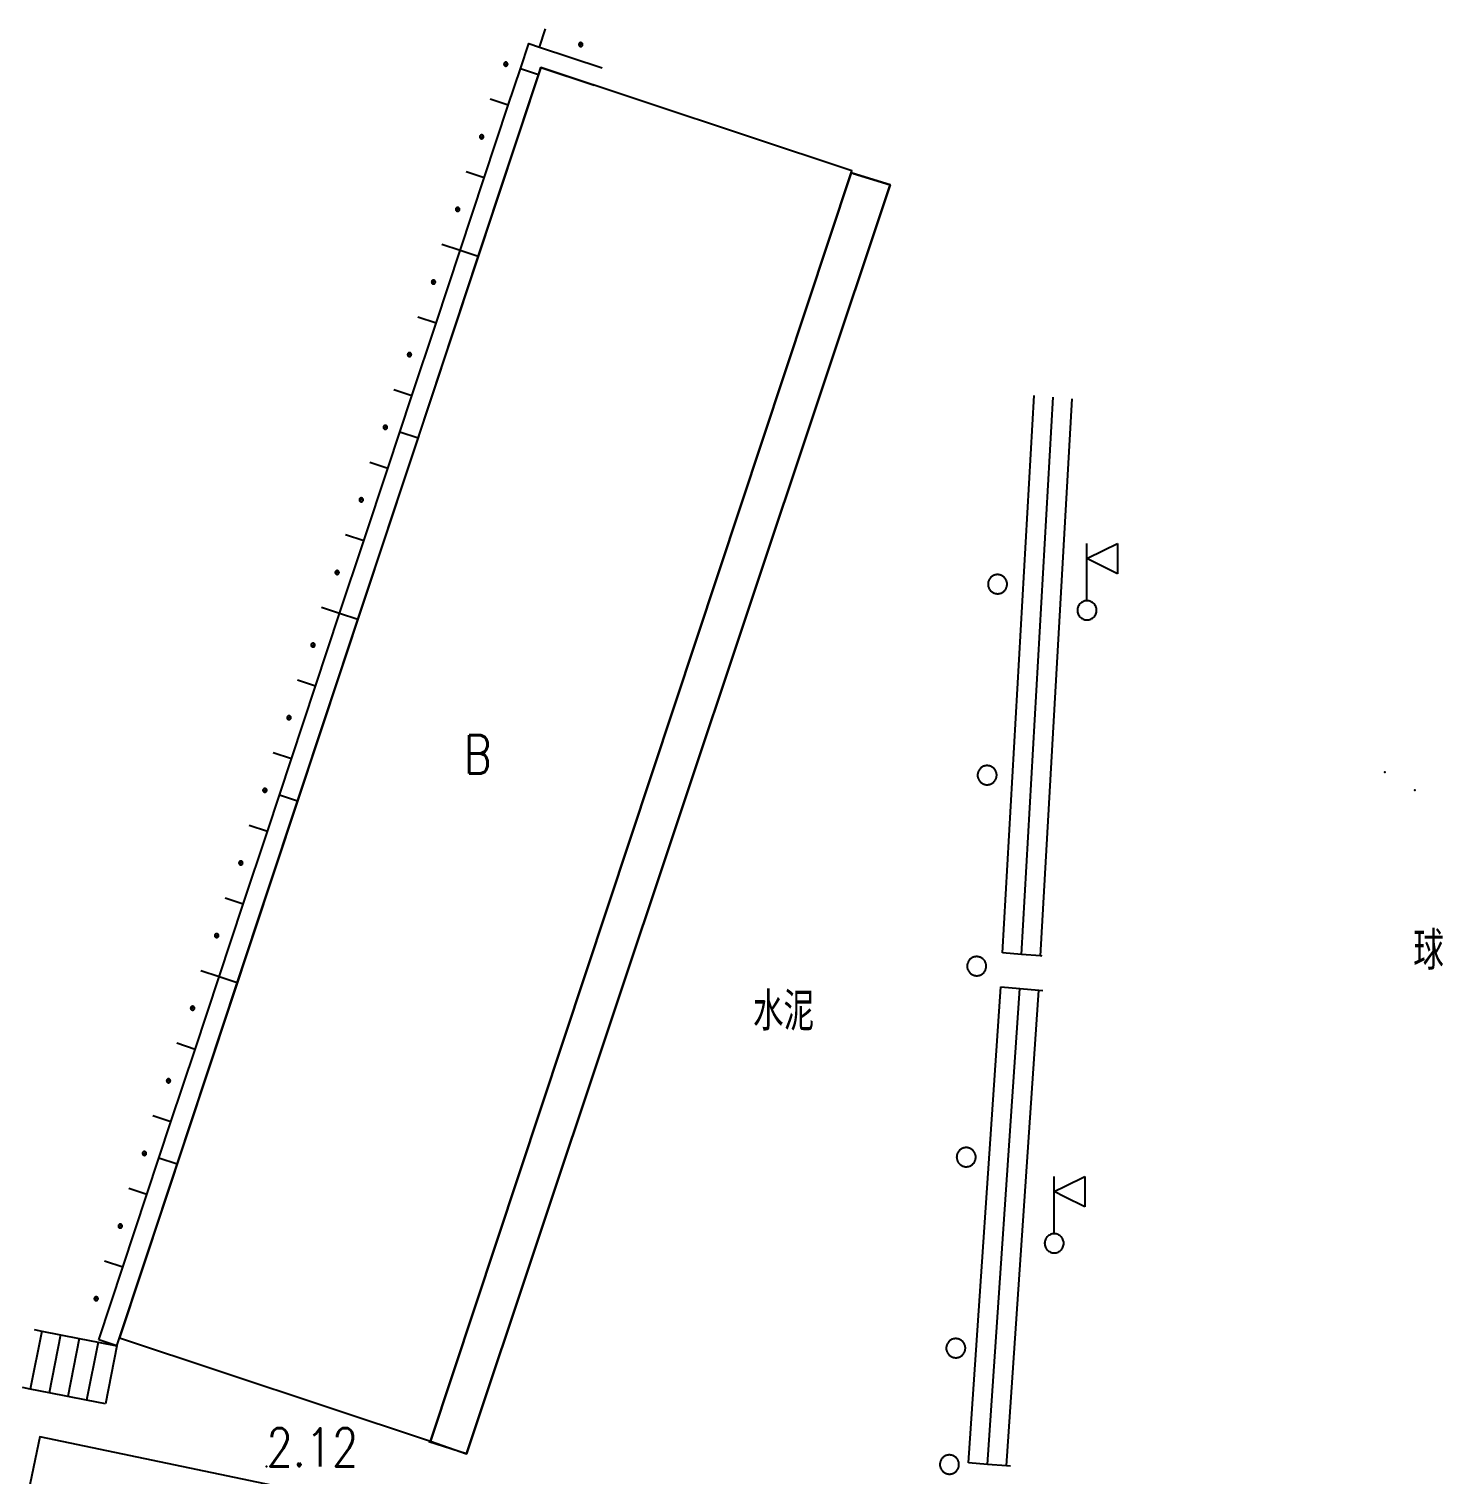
# Model space of a CAD drawing. Extents: x 500064 to 501389, y 2542464 to 2545400.
# Drawn here: x 500840.08 to 500877.05, y 2543742.94 to 2543780.71 of the extents above; entities that cross this region are included whole.
import ezdxf

# ---------------------------------------------------------------- set-up
doc = ezdxf.new("R2010")
doc.units = 0
doc.header["$LTSCALE"] = 0.5
doc.linetypes.add('CENTER', pattern=[50.8, 31.75, -6.35, 6.35, -6.35])
doc.layers.add('地形图', color=8, linetype='CONTINUOUS')
doc.styles.add('HZ', font='romans.shx', dxfattribs={"width": 0.8, "bigfont": 'hztxt.shx'})

msp = doc.modelspace()

# ---------------------------------------------------------------- linework, layer by layer
at = {"layer": '地形图'}
for points in [[(500853.429, 2543780.239), (500853.587, 2543780.713)], [(500841.901, 2543746.448), (500842.531, 2543748.346), (500843.161, 2543750.244), (500843.476, 2543751.193), (500843.791, 2543752.142), (500844.421, 2543754.04), (500845.051, 2543755.939), (500845.681, 2543757.837), (500846.311, 2543759.735), (500846.626, 2543760.684), (500846.941, 2543761.633), (500847.571, 2543763.531), (500848.201, 2543765.43), (500848.831, 2543767.328), (500849.461, 2543769.226), (500849.776, 2543770.175), (500850.091, 2543771.124), (500850.721, 2543773.022), (500851.351, 2543774.921), (500851.98, 2543776.819), (500852.61, 2543778.717), (500852.926, 2543779.666), (500853.147, 2543780.332), (500853.429, 2543780.239), (500855.068, 2543779.696)], [(500854.504, 2543780.254), (500854.51, 2543780.254), (500854.515, 2543780.255), (500854.52, 2543780.257), (500854.525, 2543780.259), (500854.529, 2543780.261), (500854.534, 2543780.264), (500854.538, 2543780.267), (500854.542, 2543780.271), (500854.545, 2543780.275), (500854.548, 2543780.279), (500854.55, 2543780.284), (500854.552, 2543780.289), (500854.553, 2543780.294), (500854.554, 2543780.299), (500854.554, 2543780.304), (500854.554, 2543780.309), (500854.553, 2543780.315), (500854.552, 2543780.32), (500854.55, 2543780.325), (500854.548, 2543780.329), (500854.545, 2543780.334), (500854.542, 2543780.338), (500854.54, 2543780.34), (500854.538, 2543780.341), (500854.534, 2543780.345), (500854.529, 2543780.348), (500854.525, 2543780.35), (500854.52, 2543780.352), (500854.515, 2543780.353), (500854.51, 2543780.354), (500854.504, 2543780.354), (500854.499, 2543780.354), (500854.494, 2543780.353), (500854.489, 2543780.352), (500854.484, 2543780.35), (500854.479, 2543780.348), (500854.475, 2543780.345), (500854.471, 2543780.341), (500854.467, 2543780.338), (500854.464, 2543780.334), (500854.461, 2543780.329), (500854.459, 2543780.325), (500854.457, 2543780.32), (500854.456, 2543780.315), (500854.455, 2543780.309), (500854.454, 2543780.304), (500854.455, 2543780.299), (500854.456, 2543780.294), (500854.457, 2543780.289), (500854.459, 2543780.284), (500854.461, 2543780.279), (500854.464, 2543780.275), (500854.467, 2543780.271), (500854.469, 2543780.269), (500854.471, 2543780.267), (500854.475, 2543780.264), (500854.479, 2543780.261), (500854.484, 2543780.259), (500854.489, 2543780.257), (500854.494, 2543780.255), (500854.499, 2543780.254), (500854.504, 2543780.254)], [(500854.469, 2543780.269), (500854.54, 2543780.34)], [(500842.375, 2543746.29), (500843.95, 2543751.036), (500845.525, 2543755.781), (500847.1, 2543760.527), (500848.675, 2543765.272), (500850.25, 2543770.018), (500851.825, 2543774.763), (500853.4, 2543779.509), (500853.464, 2543779.701), (500854.857, 2543779.24)], [(500852.546, 2543779.742), (500852.551, 2543779.742), (500852.556, 2543779.743), (500852.561, 2543779.745), (500852.566, 2543779.746), (500852.571, 2543779.749), (500852.575, 2543779.752), (500852.579, 2543779.755), (500852.583, 2543779.759), (500852.586, 2543779.763), (500852.589, 2543779.767), (500852.592, 2543779.772), (500852.593, 2543779.777), (500852.595, 2543779.782), (500852.596, 2543779.787), (500852.596, 2543779.792), (500852.596, 2543779.797), (500852.595, 2543779.802), (500852.593, 2543779.808), (500852.592, 2543779.812), (500852.589, 2543779.817), (500852.586, 2543779.821), (500852.583, 2543779.825), (500852.581, 2543779.827), (500852.579, 2543779.829), (500852.575, 2543779.833), (500852.571, 2543779.835), (500852.566, 2543779.838), (500852.561, 2543779.84), (500852.556, 2543779.841), (500852.551, 2543779.842), (500852.546, 2543779.842), (500852.541, 2543779.842), (500852.535, 2543779.841), (500852.53, 2543779.84), (500852.525, 2543779.838), (500852.521, 2543779.835), (500852.516, 2543779.833), (500852.512, 2543779.829), (500852.509, 2543779.825), (500852.505, 2543779.821), (500852.503, 2543779.817), (500852.5, 2543779.812), (500852.498, 2543779.808), (500852.497, 2543779.802), (500852.496, 2543779.797), (500852.496, 2543779.792), (500852.496, 2543779.787), (500852.497, 2543779.782), (500852.498, 2543779.777), (500852.5, 2543779.772), (500852.503, 2543779.767), (500852.505, 2543779.763), (500852.509, 2543779.759), (500852.511, 2543779.757), (500852.512, 2543779.755), (500852.516, 2543779.752), (500852.521, 2543779.749), (500852.525, 2543779.746), (500852.53, 2543779.745), (500852.535, 2543779.743), (500852.541, 2543779.742), (500852.546, 2543779.742)], [(500852.511, 2543779.757), (500852.581, 2543779.827)], [(500853.4, 2543779.509), (500852.926, 2543779.666)], [(500852.61, 2543778.717), (500852.136, 2543778.874)], [(500851.916, 2543777.844), (500851.921, 2543777.844), (500851.926, 2543777.845), (500851.931, 2543777.846), (500851.936, 2543777.848), (500851.941, 2543777.851), (500851.945, 2543777.853), (500851.949, 2543777.857), (500851.953, 2543777.86), (500851.956, 2543777.864), (500851.959, 2543777.869), (500851.962, 2543777.873), (500851.963, 2543777.878), (500851.965, 2543777.883), (500851.966, 2543777.889), (500851.966, 2543777.894), (500851.966, 2543777.899), (500851.965, 2543777.904), (500851.963, 2543777.909), (500851.962, 2543777.914), (500851.959, 2543777.919), (500851.956, 2543777.923), (500851.953, 2543777.927), (500851.951, 2543777.929), (500851.949, 2543777.931), (500851.945, 2543777.934), (500851.941, 2543777.937), (500851.936, 2543777.94), (500851.931, 2543777.941), (500851.926, 2543777.943), (500851.921, 2543777.944), (500851.916, 2543777.944), (500851.911, 2543777.944), (500851.905, 2543777.943), (500851.9, 2543777.941), (500851.896, 2543777.94), (500851.891, 2543777.937), (500851.886, 2543777.934), (500851.882, 2543777.931), (500851.879, 2543777.927), (500851.875, 2543777.923), (500851.873, 2543777.919), (500851.87, 2543777.914), (500851.868, 2543777.909), (500851.867, 2543777.904), (500851.866, 2543777.899), (500851.866, 2543777.894), (500851.866, 2543777.889), (500851.867, 2543777.883), (500851.868, 2543777.878), (500851.87, 2543777.873), (500851.873, 2543777.869), (500851.875, 2543777.864), (500851.879, 2543777.86), (500851.881, 2543777.859), (500851.882, 2543777.857), (500851.886, 2543777.853), (500851.891, 2543777.851), (500851.896, 2543777.848), (500851.9, 2543777.846), (500851.905, 2543777.845), (500851.911, 2543777.844), (500851.916, 2543777.844)], [(500851.881, 2543777.859), (500851.951, 2543777.929)], [(500861.627, 2543776.934), (500862.596, 2543776.641), (500851.518, 2543743.466), (500850.534, 2543743.777)], [(500851.98, 2543776.819), (500851.506, 2543776.976)], [(500851.286, 2543775.946), (500851.291, 2543775.946), (500851.296, 2543775.947), (500851.301, 2543775.948), (500851.306, 2543775.95), (500851.311, 2543775.952), (500851.315, 2543775.955), (500851.319, 2543775.958), (500851.323, 2543775.962), (500851.326, 2543775.966), (500851.329, 2543775.971), (500851.332, 2543775.975), (500851.333, 2543775.98), (500851.335, 2543775.985), (500851.336, 2543775.99), (500851.336, 2543775.996), (500851.336, 2543776.001), (500851.335, 2543776.006), (500851.333, 2543776.011), (500851.332, 2543776.016), (500851.329, 2543776.021), (500851.326, 2543776.025), (500851.323, 2543776.029), (500851.321, 2543776.031), (500851.319, 2543776.033), (500851.315, 2543776.036), (500851.311, 2543776.039), (500851.306, 2543776.041), (500851.301, 2543776.043), (500851.296, 2543776.045), (500851.291, 2543776.045), (500851.286, 2543776.046), (500851.281, 2543776.045), (500851.275, 2543776.045), (500851.27, 2543776.043), (500851.266, 2543776.041), (500851.261, 2543776.039), (500851.257, 2543776.036), (500851.252, 2543776.033), (500851.249, 2543776.029), (500851.245, 2543776.025), (500851.243, 2543776.021), (500851.24, 2543776.016), (500851.238, 2543776.011), (500851.237, 2543776.006), (500851.236, 2543776.001), (500851.236, 2543775.996), (500851.236, 2543775.99), (500851.237, 2543775.985), (500851.238, 2543775.98), (500851.24, 2543775.975), (500851.243, 2543775.971), (500851.245, 2543775.966), (500851.249, 2543775.962), (500851.251, 2543775.96), (500851.252, 2543775.958), (500851.257, 2543775.955), (500851.261, 2543775.952), (500851.266, 2543775.95), (500851.27, 2543775.948), (500851.275, 2543775.947), (500851.281, 2543775.946), (500851.286, 2543775.946)], [(500851.251, 2543775.96), (500851.321, 2543776.031)], [(500851.351, 2543774.921), (500850.876, 2543775.078)], [(500851.825, 2543774.763), (500851.351, 2543774.921)], [(500850.656, 2543774.047), (500850.661, 2543774.048), (500850.666, 2543774.049), (500850.671, 2543774.05), (500850.676, 2543774.052), (500850.681, 2543774.054), (500850.685, 2543774.057), (500850.689, 2543774.06), (500850.693, 2543774.064), (500850.696, 2543774.068), (500850.699, 2543774.072), (500850.702, 2543774.077), (500850.703, 2543774.082), (500850.705, 2543774.087), (500850.706, 2543774.092), (500850.706, 2543774.097), (500850.706, 2543774.103), (500850.705, 2543774.108), (500850.703, 2543774.113), (500850.702, 2543774.118), (500850.699, 2543774.122), (500850.696, 2543774.127), (500850.693, 2543774.131), (500850.691, 2543774.133), (500850.689, 2543774.135), (500850.685, 2543774.138), (500850.681, 2543774.141), (500850.676, 2543774.143), (500850.671, 2543774.145), (500850.666, 2543774.146), (500850.661, 2543774.147), (500850.656, 2543774.147), (500850.651, 2543774.147), (500850.646, 2543774.146), (500850.64, 2543774.145), (500850.636, 2543774.143), (500850.631, 2543774.141), (500850.627, 2543774.138), (500850.622, 2543774.135), (500850.619, 2543774.131), (500850.615, 2543774.127), (500850.613, 2543774.122), (500850.61, 2543774.118), (500850.608, 2543774.113), (500850.607, 2543774.108), (500850.606, 2543774.103), (500850.606, 2543774.097), (500850.606, 2543774.092), (500850.607, 2543774.087), (500850.608, 2543774.082), (500850.61, 2543774.077), (500850.613, 2543774.072), (500850.615, 2543774.068), (500850.619, 2543774.064), (500850.621, 2543774.062), (500850.622, 2543774.06), (500850.627, 2543774.057), (500850.631, 2543774.054), (500850.636, 2543774.052), (500850.64, 2543774.05), (500850.646, 2543774.049), (500850.651, 2543774.048), (500850.656, 2543774.047)], [(500850.621, 2543774.062), (500850.691, 2543774.133)], [(500850.721, 2543773.022), (500850.246, 2543773.18)], [(500850.026, 2543772.149), (500850.031, 2543772.15), (500850.036, 2543772.15), (500850.041, 2543772.152), (500850.046, 2543772.154), (500850.051, 2543772.156), (500850.055, 2543772.159), (500850.059, 2543772.162), (500850.063, 2543772.166), (500850.066, 2543772.17), (500850.069, 2543772.174), (500850.072, 2543772.179), (500850.073, 2543772.184), (500850.075, 2543772.189), (500850.076, 2543772.194), (500850.076, 2543772.199), (500850.076, 2543772.205), (500850.075, 2543772.21), (500850.073, 2543772.215), (500850.072, 2543772.22), (500850.069, 2543772.224), (500850.066, 2543772.229), (500850.063, 2543772.233), (500850.061, 2543772.235), (500850.059, 2543772.236), (500850.055, 2543772.24), (500850.051, 2543772.243), (500850.046, 2543772.245), (500850.041, 2543772.247), (500850.036, 2543772.248), (500850.031, 2543772.249), (500850.026, 2543772.249), (500850.021, 2543772.249), (500850.016, 2543772.248), (500850.011, 2543772.247), (500850.006, 2543772.245), (500850.001, 2543772.243), (500849.997, 2543772.24), (500849.992, 2543772.236), (500849.989, 2543772.233), (500849.985, 2543772.229), (500849.983, 2543772.224), (500849.98, 2543772.22), (500849.978, 2543772.215), (500849.977, 2543772.21), (500849.976, 2543772.205), (500849.976, 2543772.199), (500849.976, 2543772.194), (500849.977, 2543772.189), (500849.978, 2543772.184), (500849.98, 2543772.179), (500849.983, 2543772.174), (500849.985, 2543772.17), (500849.989, 2543772.166), (500849.991, 2543772.164), (500849.992, 2543772.162), (500849.997, 2543772.159), (500850.001, 2543772.156), (500850.006, 2543772.154), (500850.011, 2543772.152), (500850.016, 2543772.15), (500850.021, 2543772.15), (500850.026, 2543772.149)], [(500849.991, 2543772.164), (500850.061, 2543772.235)], [(500850.091, 2543771.124), (500849.616, 2543771.282)], [(500865.527, 2543756.56), (500866.357, 2543771.127)], [(500866.025, 2543756.521), (500866.855, 2543771.087)], [(500866.524, 2543756.481), (500867.354, 2543771.047)], [(500849.396, 2543770.251), (500849.401, 2543770.251), (500849.406, 2543770.252), (500849.411, 2543770.253), (500849.416, 2543770.255), (500849.421, 2543770.258), (500849.425, 2543770.261), (500849.429, 2543770.264), (500849.433, 2543770.268), (500849.436, 2543770.272), (500849.439, 2543770.276), (500849.442, 2543770.281), (500849.444, 2543770.286), (500849.445, 2543770.291), (500849.446, 2543770.296), (500849.446, 2543770.301), (500849.446, 2543770.306), (500849.445, 2543770.311), (500849.444, 2543770.317), (500849.442, 2543770.321), (500849.439, 2543770.326), (500849.436, 2543770.33), (500849.433, 2543770.335), (500849.431, 2543770.336), (500849.429, 2543770.338), (500849.425, 2543770.342), (500849.421, 2543770.344), (500849.416, 2543770.347), (500849.411, 2543770.349), (500849.406, 2543770.35), (500849.401, 2543770.351), (500849.396, 2543770.351), (500849.391, 2543770.351), (500849.386, 2543770.35), (500849.381, 2543770.349), (500849.376, 2543770.347), (500849.371, 2543770.344), (500849.367, 2543770.342), (500849.363, 2543770.338), (500849.359, 2543770.335), (500849.356, 2543770.33), (500849.353, 2543770.326), (500849.35, 2543770.321), (500849.348, 2543770.317), (500849.347, 2543770.311), (500849.346, 2543770.306), (500849.346, 2543770.301), (500849.346, 2543770.296), (500849.347, 2543770.291), (500849.348, 2543770.286), (500849.35, 2543770.281), (500849.353, 2543770.276), (500849.356, 2543770.272), (500849.359, 2543770.268), (500849.361, 2543770.266), (500849.363, 2543770.264), (500849.367, 2543770.261), (500849.371, 2543770.258), (500849.376, 2543770.255), (500849.381, 2543770.253), (500849.386, 2543770.252), (500849.391, 2543770.251), (500849.396, 2543770.251)], [(500849.361, 2543770.266), (500849.431, 2543770.336)], [(500850.25, 2543770.018), (500849.776, 2543770.175)], [(500849.461, 2543769.226), (500848.986, 2543769.383)], [(500848.766, 2543768.353), (500848.771, 2543768.353), (500848.776, 2543768.354), (500848.781, 2543768.355), (500848.786, 2543768.357), (500848.791, 2543768.36), (500848.795, 2543768.362), (500848.799, 2543768.366), (500848.803, 2543768.369), (500848.806, 2543768.374), (500848.809, 2543768.378), (500848.812, 2543768.383), (500848.814, 2543768.387), (500848.815, 2543768.392), (500848.816, 2543768.398), (500848.816, 2543768.403), (500848.816, 2543768.408), (500848.815, 2543768.413), (500848.814, 2543768.418), (500848.812, 2543768.423), (500848.809, 2543768.428), (500848.806, 2543768.432), (500848.803, 2543768.436), (500848.801, 2543768.438), (500848.799, 2543768.44), (500848.795, 2543768.443), (500848.791, 2543768.446), (500848.786, 2543768.449), (500848.781, 2543768.45), (500848.776, 2543768.452), (500848.771, 2543768.453), (500848.766, 2543768.453), (500848.761, 2543768.453), (500848.756, 2543768.452), (500848.751, 2543768.45), (500848.746, 2543768.449), (500848.741, 2543768.446), (500848.737, 2543768.443), (500848.733, 2543768.44), (500848.729, 2543768.436), (500848.726, 2543768.432), (500848.723, 2543768.428), (500848.72, 2543768.423), (500848.718, 2543768.418), (500848.717, 2543768.413), (500848.716, 2543768.408), (500848.716, 2543768.403), (500848.716, 2543768.398), (500848.717, 2543768.392), (500848.718, 2543768.387), (500848.72, 2543768.383), (500848.723, 2543768.378), (500848.726, 2543768.374), (500848.729, 2543768.369), (500848.731, 2543768.368), (500848.733, 2543768.366), (500848.737, 2543768.362), (500848.741, 2543768.36), (500848.746, 2543768.357), (500848.751, 2543768.355), (500848.756, 2543768.354), (500848.761, 2543768.353), (500848.766, 2543768.353)], [(500848.731, 2543768.368), (500848.801, 2543768.438)], [(500848.831, 2543767.328), (500848.356, 2543767.485)], [(500867.739, 2543765.766), (500867.739, 2543766.866), (500867.739, 2543767.266)], [(500867.739, 2543766.866), (500868.182, 2543767.087), (500868.539, 2543767.266)], [(500868.539, 2543767.266), (500868.539, 2543766.466)], [(500868.539, 2543766.466), (500868.155, 2543766.658), (500867.739, 2543766.866)], [(500848.136, 2543766.455), (500848.141, 2543766.455), (500848.146, 2543766.456), (500848.151, 2543766.457), (500848.156, 2543766.459), (500848.161, 2543766.461), (500848.165, 2543766.464), (500848.169, 2543766.468), (500848.173, 2543766.471), (500848.176, 2543766.475), (500848.179, 2543766.48), (500848.182, 2543766.484), (500848.184, 2543766.489), (500848.185, 2543766.494), (500848.186, 2543766.499), (500848.186, 2543766.505), (500848.186, 2543766.51), (500848.185, 2543766.515), (500848.184, 2543766.52), (500848.182, 2543766.525), (500848.179, 2543766.53), (500848.176, 2543766.534), (500848.173, 2543766.538), (500848.171, 2543766.54), (500848.169, 2543766.542), (500848.165, 2543766.545), (500848.161, 2543766.548), (500848.156, 2543766.55), (500848.151, 2543766.552), (500848.146, 2543766.554), (500848.141, 2543766.554), (500848.136, 2543766.555), (500848.131, 2543766.554), (500848.126, 2543766.554), (500848.121, 2543766.552), (500848.116, 2543766.55), (500848.111, 2543766.548), (500848.107, 2543766.545), (500848.103, 2543766.542), (500848.099, 2543766.538), (500848.096, 2543766.534), (500848.093, 2543766.53), (500848.09, 2543766.525), (500848.088, 2543766.52), (500848.087, 2543766.515), (500848.086, 2543766.51), (500848.086, 2543766.505), (500848.086, 2543766.499), (500848.087, 2543766.494), (500848.088, 2543766.489), (500848.09, 2543766.484), (500848.093, 2543766.48), (500848.096, 2543766.475), (500848.099, 2543766.471), (500848.101, 2543766.469), (500848.103, 2543766.468), (500848.107, 2543766.464), (500848.111, 2543766.461), (500848.116, 2543766.459), (500848.121, 2543766.457), (500848.126, 2543766.456), (500848.131, 2543766.455), (500848.136, 2543766.455)], [(500848.101, 2543766.469), (500848.171, 2543766.54)], [(500865.404, 2543765.949), (500865.42, 2543765.95), (500865.435, 2543765.951), (500865.451, 2543765.954), (500865.466, 2543765.958), (500865.481, 2543765.962), (500865.496, 2543765.967), (500865.51, 2543765.974), (500865.524, 2543765.981), (500865.538, 2543765.989), (500865.55, 2543765.998), (500865.563, 2543766.008), (500865.574, 2543766.018), (500865.585, 2543766.03), (500865.596, 2543766.041), (500865.605, 2543766.054), (500865.614, 2543766.067), (500865.622, 2543766.081), (500865.629, 2543766.095), (500865.635, 2543766.109), (500865.64, 2543766.124), (500865.644, 2543766.139), (500865.648, 2543766.154), (500865.65, 2543766.17), (500865.651, 2543766.185), (500865.652, 2543766.201), (500865.651, 2543766.217), (500865.65, 2543766.233), (500865.647, 2543766.248), (500865.643, 2543766.263), (500865.639, 2543766.278), (500865.634, 2543766.293), (500865.627, 2543766.307), (500865.62, 2543766.321), (500865.612, 2543766.335), (500865.603, 2543766.348), (500865.593, 2543766.36), (500865.583, 2543766.372), (500865.571, 2543766.383), (500865.56, 2543766.393), (500865.547, 2543766.403), (500865.534, 2543766.411), (500865.52, 2543766.419), (500865.506, 2543766.426), (500865.492, 2543766.432), (500865.477, 2543766.438), (500865.462, 2543766.442), (500865.447, 2543766.445), (500865.431, 2543766.447), (500865.415, 2543766.449), (500865.4, 2543766.449), (500865.384, 2543766.449), (500865.368, 2543766.447), (500865.353, 2543766.444), (500865.338, 2543766.441), (500865.323, 2543766.436), (500865.308, 2543766.431), (500865.294, 2543766.424), (500865.28, 2543766.417), (500865.266, 2543766.409), (500865.253, 2543766.4), (500865.241, 2543766.39), (500865.229, 2543766.38), (500865.218, 2543766.369), (500865.208, 2543766.357), (500865.198, 2543766.344), (500865.19, 2543766.331), (500865.182, 2543766.318), (500865.175, 2543766.304), (500865.169, 2543766.289), (500865.163, 2543766.274), (500865.159, 2543766.259), (500865.156, 2543766.244), (500865.154, 2543766.228), (500865.152, 2543766.213), (500865.152, 2543766.197), (500865.152, 2543766.181), (500865.154, 2543766.166), (500865.157, 2543766.15), (500865.16, 2543766.135), (500865.165, 2543766.12), (500865.17, 2543766.105), (500865.176, 2543766.091), (500865.184, 2543766.077), (500865.192, 2543766.064), (500865.201, 2543766.051), (500865.211, 2543766.038), (500865.221, 2543766.027), (500865.232, 2543766.016), (500865.244, 2543766.005), (500865.257, 2543765.996), (500865.27, 2543765.987), (500865.283, 2543765.979), (500865.297, 2543765.972), (500865.312, 2543765.966), (500865.327, 2543765.961), (500865.342, 2543765.957), (500865.357, 2543765.953), (500865.373, 2543765.951), (500865.388, 2543765.95), (500865.404, 2543765.949)], [(500848.201, 2543765.43), (500847.726, 2543765.587)], [(500867.739, 2543765.266), (500867.765, 2543765.267), (500867.791, 2543765.271), (500867.816, 2543765.278), (500867.841, 2543765.288), (500867.864, 2543765.299), (500867.886, 2543765.314), (500867.906, 2543765.33), (500867.925, 2543765.349), (500867.941, 2543765.369), (500867.956, 2543765.391), (500867.967, 2543765.414), (500867.977, 2543765.439), (500867.984, 2543765.464), (500867.988, 2543765.49), (500867.989, 2543765.516), (500867.988, 2543765.542), (500867.984, 2543765.568), (500867.977, 2543765.593), (500867.967, 2543765.618), (500867.956, 2543765.641), (500867.941, 2543765.663), (500867.925, 2543765.683), (500867.906, 2543765.702), (500867.886, 2543765.718), (500867.864, 2543765.732), (500867.841, 2543765.744), (500867.816, 2543765.754), (500867.791, 2543765.76), (500867.765, 2543765.765), (500867.739, 2543765.766), (500867.713, 2543765.765), (500867.687, 2543765.76), (500867.662, 2543765.754), (500867.637, 2543765.744), (500867.614, 2543765.732), (500867.592, 2543765.718), (500867.572, 2543765.702), (500867.553, 2543765.683), (500867.537, 2543765.663), (500867.523, 2543765.641), (500867.511, 2543765.618), (500867.501, 2543765.593), (500867.495, 2543765.568), (500867.49, 2543765.542), (500867.489, 2543765.516), (500867.49, 2543765.49), (500867.495, 2543765.464), (500867.501, 2543765.439), (500867.511, 2543765.414), (500867.523, 2543765.391), (500867.537, 2543765.369), (500867.553, 2543765.349), (500867.572, 2543765.33), (500867.592, 2543765.314), (500867.614, 2543765.299), (500867.637, 2543765.288), (500867.662, 2543765.278), (500867.687, 2543765.271), (500867.713, 2543765.267), (500867.739, 2543765.266)], [(500848.675, 2543765.272), (500848.201, 2543765.43)], [(500847.506, 2543764.556), (500847.511, 2543764.557), (500847.516, 2543764.558), (500847.522, 2543764.559), (500847.526, 2543764.561), (500847.531, 2543764.563), (500847.535, 2543764.566), (500847.539, 2543764.569), (500847.543, 2543764.573), (500847.547, 2543764.577), (500847.549, 2543764.581), (500847.552, 2543764.586), (500847.554, 2543764.591), (500847.555, 2543764.596), (500847.556, 2543764.601), (500847.556, 2543764.607), (500847.556, 2543764.612), (500847.555, 2543764.617), (500847.554, 2543764.622), (500847.552, 2543764.627), (500847.549, 2543764.632), (500847.547, 2543764.636), (500847.543, 2543764.64), (500847.541, 2543764.642), (500847.539, 2543764.644), (500847.535, 2543764.647), (500847.531, 2543764.65), (500847.526, 2543764.652), (500847.522, 2543764.654), (500847.516, 2543764.655), (500847.511, 2543764.656), (500847.506, 2543764.657), (500847.501, 2543764.656), (500847.496, 2543764.655), (500847.491, 2543764.654), (500847.486, 2543764.652), (500847.481, 2543764.65), (500847.477, 2543764.647), (500847.473, 2543764.644), (500847.469, 2543764.64), (500847.466, 2543764.636), (500847.463, 2543764.632), (500847.46, 2543764.627), (500847.459, 2543764.622), (500847.457, 2543764.617), (500847.456, 2543764.612), (500847.456, 2543764.607), (500847.456, 2543764.601), (500847.457, 2543764.596), (500847.459, 2543764.591), (500847.46, 2543764.586), (500847.463, 2543764.581), (500847.466, 2543764.577), (500847.469, 2543764.573), (500847.471, 2543764.571), (500847.473, 2543764.569), (500847.477, 2543764.566), (500847.481, 2543764.563), (500847.486, 2543764.561), (500847.491, 2543764.559), (500847.496, 2543764.558), (500847.501, 2543764.557), (500847.506, 2543764.556)], [(500847.471, 2543764.571), (500847.541, 2543764.642)], [(500847.571, 2543763.531), (500847.096, 2543763.689)], [(500846.876, 2543762.658), (500846.881, 2543762.659), (500846.887, 2543762.659), (500846.892, 2543762.661), (500846.896, 2543762.663), (500846.901, 2543762.665), (500846.905, 2543762.668), (500846.91, 2543762.671), (500846.913, 2543762.675), (500846.917, 2543762.679), (500846.919, 2543762.683), (500846.922, 2543762.688), (500846.924, 2543762.693), (500846.925, 2543762.698), (500846.926, 2543762.703), (500846.926, 2543762.708), (500846.926, 2543762.714), (500846.925, 2543762.719), (500846.924, 2543762.724), (500846.922, 2543762.729), (500846.919, 2543762.733), (500846.917, 2543762.738), (500846.913, 2543762.742), (500846.911, 2543762.744), (500846.91, 2543762.745), (500846.905, 2543762.749), (500846.901, 2543762.752), (500846.896, 2543762.754), (500846.892, 2543762.756), (500846.887, 2543762.757), (500846.881, 2543762.758), (500846.876, 2543762.758), (500846.871, 2543762.758), (500846.866, 2543762.757), (500846.861, 2543762.756), (500846.856, 2543762.754), (500846.851, 2543762.752), (500846.847, 2543762.749), (500846.843, 2543762.745), (500846.839, 2543762.742), (500846.836, 2543762.738), (500846.833, 2543762.733), (500846.83, 2543762.729), (500846.829, 2543762.724), (500846.827, 2543762.719), (500846.826, 2543762.714), (500846.826, 2543762.708), (500846.826, 2543762.703), (500846.827, 2543762.698), (500846.829, 2543762.693), (500846.83, 2543762.688), (500846.833, 2543762.683), (500846.836, 2543762.679), (500846.839, 2543762.675), (500846.841, 2543762.673), (500846.843, 2543762.671), (500846.847, 2543762.668), (500846.851, 2543762.665), (500846.856, 2543762.663), (500846.861, 2543762.661), (500846.866, 2543762.659), (500846.871, 2543762.659), (500846.876, 2543762.658)], [(500846.841, 2543762.673), (500846.911, 2543762.744)], [(500846.941, 2543761.633), (500846.466, 2543761.791)], [(500865.131, 2543760.957), (500865.146, 2543760.957), (500865.162, 2543760.959), (500865.178, 2543760.961), (500865.193, 2543760.965), (500865.208, 2543760.969), (500865.223, 2543760.975), (500865.237, 2543760.981), (500865.251, 2543760.989), (500865.264, 2543760.997), (500865.277, 2543761.006), (500865.29, 2543761.015), (500865.301, 2543761.026), (500865.312, 2543761.037), (500865.323, 2543761.049), (500865.332, 2543761.061), (500865.341, 2543761.074), (500865.349, 2543761.088), (500865.356, 2543761.102), (500865.362, 2543761.116), (500865.367, 2543761.131), (500865.371, 2543761.146), (500865.375, 2543761.162), (500865.377, 2543761.177), (500865.378, 2543761.193), (500865.379, 2543761.209), (500865.378, 2543761.224), (500865.376, 2543761.24), (500865.374, 2543761.255), (500865.37, 2543761.271), (500865.366, 2543761.286), (500865.36, 2543761.301), (500865.354, 2543761.315), (500865.347, 2543761.329), (500865.339, 2543761.342), (500865.33, 2543761.355), (500865.32, 2543761.368), (500865.31, 2543761.379), (500865.298, 2543761.39), (500865.286, 2543761.401), (500865.274, 2543761.41), (500865.261, 2543761.419), (500865.247, 2543761.427), (500865.233, 2543761.434), (500865.219, 2543761.44), (500865.204, 2543761.445), (500865.189, 2543761.449), (500865.174, 2543761.453), (500865.158, 2543761.455), (500865.142, 2543761.456), (500865.127, 2543761.457), (500865.111, 2543761.456), (500865.095, 2543761.454), (500865.08, 2543761.452), (500865.065, 2543761.448), (500865.05, 2543761.444), (500865.035, 2543761.438), (500865.02, 2543761.432), (500865.007, 2543761.425), (500864.993, 2543761.417), (500864.98, 2543761.408), (500864.968, 2543761.398), (500864.956, 2543761.387), (500864.945, 2543761.376), (500864.935, 2543761.364), (500864.925, 2543761.352), (500864.917, 2543761.339), (500864.909, 2543761.325), (500864.902, 2543761.311), (500864.896, 2543761.297), (500864.89, 2543761.282), (500864.886, 2543761.267), (500864.883, 2543761.251), (500864.88, 2543761.236), (500864.879, 2543761.22), (500864.879, 2543761.205), (500864.879, 2543761.189), (500864.881, 2543761.173), (500864.884, 2543761.158), (500864.887, 2543761.142), (500864.892, 2543761.127), (500864.897, 2543761.113), (500864.903, 2543761.098), (500864.911, 2543761.084), (500864.919, 2543761.071), (500864.928, 2543761.058), (500864.937, 2543761.046), (500864.948, 2543761.034), (500864.959, 2543761.023), (500864.971, 2543761.013), (500864.983, 2543761.003), (500864.996, 2543760.994), (500865.01, 2543760.987), (500865.024, 2543760.98), (500865.039, 2543760.973), (500865.053, 2543760.968), (500865.069, 2543760.964), (500865.084, 2543760.961), (500865.099, 2543760.958), (500865.115, 2543760.957), (500865.131, 2543760.957)], [(500846.246, 2543760.76), (500846.251, 2543760.76), (500846.256, 2543760.761), (500846.262, 2543760.763), (500846.266, 2543760.764), (500846.271, 2543760.767), (500846.276, 2543760.77), (500846.28, 2543760.773), (500846.283, 2543760.777), (500846.287, 2543760.781), (500846.289, 2543760.785), (500846.292, 2543760.79), (500846.294, 2543760.795), (500846.295, 2543760.8), (500846.296, 2543760.805), (500846.296, 2543760.81), (500846.296, 2543760.815), (500846.295, 2543760.821), (500846.294, 2543760.826), (500846.292, 2543760.83), (500846.289, 2543760.835), (500846.287, 2543760.84), (500846.283, 2543760.844), (500846.281, 2543760.845), (500846.28, 2543760.847), (500846.276, 2543760.851), (500846.271, 2543760.853), (500846.266, 2543760.856), (500846.262, 2543760.858), (500846.256, 2543760.859), (500846.251, 2543760.86), (500846.246, 2543760.86), (500846.241, 2543760.86), (500846.236, 2543760.859), (500846.231, 2543760.858), (500846.226, 2543760.856), (500846.221, 2543760.853), (500846.217, 2543760.851), (500846.213, 2543760.847), (500846.209, 2543760.844), (500846.206, 2543760.84), (500846.203, 2543760.835), (500846.2, 2543760.83), (500846.199, 2543760.826), (500846.197, 2543760.821), (500846.196, 2543760.815), (500846.196, 2543760.81), (500846.196, 2543760.805), (500846.197, 2543760.8), (500846.199, 2543760.795), (500846.2, 2543760.79), (500846.203, 2543760.785), (500846.206, 2543760.781), (500846.209, 2543760.777), (500846.211, 2543760.775), (500846.213, 2543760.773), (500846.217, 2543760.77), (500846.221, 2543760.767), (500846.226, 2543760.764), (500846.231, 2543760.763), (500846.236, 2543760.761), (500846.241, 2543760.76), (500846.246, 2543760.76)], [(500846.211, 2543760.775), (500846.281, 2543760.845)], [(500847.1, 2543760.527), (500846.626, 2543760.684)], [(500846.311, 2543759.735), (500845.836, 2543759.893)], [(500845.616, 2543758.862), (500845.621, 2543758.862), (500845.627, 2543758.863), (500845.632, 2543758.864), (500845.636, 2543758.866), (500845.641, 2543758.869), (500845.646, 2543758.871), (500845.65, 2543758.875), (500845.653, 2543758.878), (500845.657, 2543758.883), (500845.659, 2543758.887), (500845.662, 2543758.892), (500845.664, 2543758.896), (500845.665, 2543758.902), (500845.666, 2543758.907), (500845.666, 2543758.912), (500845.666, 2543758.917), (500845.665, 2543758.922), (500845.664, 2543758.927), (500845.662, 2543758.932), (500845.659, 2543758.937), (500845.657, 2543758.941), (500845.653, 2543758.945), (500845.651, 2543758.947), (500845.65, 2543758.949), (500845.646, 2543758.952), (500845.641, 2543758.955), (500845.636, 2543758.958), (500845.632, 2543758.959), (500845.627, 2543758.961), (500845.621, 2543758.962), (500845.616, 2543758.962), (500845.611, 2543758.962), (500845.606, 2543758.961), (500845.601, 2543758.959), (500845.596, 2543758.958), (500845.591, 2543758.955), (500845.587, 2543758.952), (500845.583, 2543758.949), (500845.579, 2543758.945), (500845.576, 2543758.941), (500845.573, 2543758.937), (500845.57, 2543758.932), (500845.569, 2543758.927), (500845.567, 2543758.922), (500845.566, 2543758.917), (500845.566, 2543758.912), (500845.566, 2543758.907), (500845.567, 2543758.902), (500845.569, 2543758.896), (500845.57, 2543758.892), (500845.573, 2543758.887), (500845.576, 2543758.883), (500845.579, 2543758.878), (500845.581, 2543758.877), (500845.583, 2543758.875), (500845.587, 2543758.871), (500845.591, 2543758.869), (500845.596, 2543758.866), (500845.601, 2543758.864), (500845.606, 2543758.863), (500845.611, 2543758.862), (500845.616, 2543758.862)], [(500845.581, 2543758.877), (500845.651, 2543758.947)], [(500845.681, 2543757.837), (500845.206, 2543757.994)], [(500844.986, 2543756.964), (500844.991, 2543756.964), (500844.997, 2543756.965), (500845.002, 2543756.966), (500845.007, 2543756.968), (500845.011, 2543756.97), (500845.016, 2543756.973), (500845.02, 2543756.977), (500845.023, 2543756.98), (500845.027, 2543756.984), (500845.029, 2543756.989), (500845.032, 2543756.993), (500845.034, 2543756.998), (500845.035, 2543757.003), (500845.036, 2543757.009), (500845.036, 2543757.014), (500845.036, 2543757.019), (500845.035, 2543757.024), (500845.034, 2543757.029), (500845.032, 2543757.034), (500845.029, 2543757.039), (500845.027, 2543757.043), (500845.023, 2543757.047), (500845.022, 2543757.049), (500845.02, 2543757.051), (500845.016, 2543757.054), (500845.011, 2543757.057), (500845.007, 2543757.059), (500845.002, 2543757.061), (500844.997, 2543757.063), (500844.991, 2543757.063), (500844.986, 2543757.064), (500844.981, 2543757.063), (500844.976, 2543757.063), (500844.971, 2543757.061), (500844.966, 2543757.059), (500844.961, 2543757.057), (500844.957, 2543757.054), (500844.953, 2543757.051), (500844.949, 2543757.047), (500844.946, 2543757.043), (500844.943, 2543757.039), (500844.94, 2543757.034), (500844.939, 2543757.029), (500844.937, 2543757.024), (500844.936, 2543757.019), (500844.936, 2543757.014), (500844.936, 2543757.009), (500844.937, 2543757.003), (500844.939, 2543756.998), (500844.94, 2543756.993), (500844.943, 2543756.989), (500844.946, 2543756.984), (500844.949, 2543756.98), (500844.951, 2543756.978), (500844.953, 2543756.977), (500844.957, 2543756.973), (500844.961, 2543756.97), (500844.966, 2543756.968), (500844.971, 2543756.966), (500844.976, 2543756.965), (500844.981, 2543756.964), (500844.986, 2543756.964)], [(500844.951, 2543756.978), (500845.022, 2543757.049)], [(500864.858, 2543755.964), (500864.873, 2543755.965), (500864.889, 2543755.966), (500864.904, 2543755.969), (500864.92, 2543755.972), (500864.935, 2543755.977), (500864.95, 2543755.982), (500864.964, 2543755.989), (500864.978, 2543755.996), (500864.991, 2543756.004), (500865.004, 2543756.013), (500865.017, 2543756.023), (500865.028, 2543756.033), (500865.039, 2543756.044), (500865.05, 2543756.056), (500865.059, 2543756.069), (500865.068, 2543756.082), (500865.076, 2543756.095), (500865.083, 2543756.109), (500865.089, 2543756.124), (500865.094, 2543756.139), (500865.098, 2543756.154), (500865.102, 2543756.169), (500865.104, 2543756.185), (500865.105, 2543756.2), (500865.106, 2543756.216), (500865.105, 2543756.232), (500865.103, 2543756.247), (500865.101, 2543756.263), (500865.097, 2543756.278), (500865.093, 2543756.293), (500865.087, 2543756.308), (500865.081, 2543756.322), (500865.074, 2543756.336), (500865.066, 2543756.35), (500865.057, 2543756.363), (500865.047, 2543756.375), (500865.036, 2543756.387), (500865.025, 2543756.398), (500865.013, 2543756.408), (500865.001, 2543756.417), (500864.988, 2543756.426), (500864.974, 2543756.434), (500864.96, 2543756.441), (500864.946, 2543756.447), (500864.931, 2543756.452), (500864.916, 2543756.457), (500864.9, 2543756.46), (500864.885, 2543756.462), (500864.869, 2543756.464), (500864.854, 2543756.464), (500864.838, 2543756.463), (500864.822, 2543756.462), (500864.807, 2543756.459), (500864.791, 2543756.456), (500864.776, 2543756.451), (500864.762, 2543756.446), (500864.747, 2543756.439), (500864.733, 2543756.432), (500864.72, 2543756.424), (500864.707, 2543756.415), (500864.695, 2543756.405), (500864.683, 2543756.395), (500864.672, 2543756.384), (500864.662, 2543756.372), (500864.652, 2543756.359), (500864.643, 2543756.346), (500864.636, 2543756.333), (500864.629, 2543756.319), (500864.622, 2543756.304), (500864.617, 2543756.289), (500864.613, 2543756.274), (500864.61, 2543756.259), (500864.607, 2543756.243), (500864.606, 2543756.228), (500864.606, 2543756.212), (500864.606, 2543756.196), (500864.608, 2543756.181), (500864.61, 2543756.165), (500864.614, 2543756.15), (500864.618, 2543756.135), (500864.624, 2543756.12), (500864.63, 2543756.106), (500864.638, 2543756.092), (500864.646, 2543756.078), (500864.655, 2543756.065), (500864.664, 2543756.053), (500864.675, 2543756.041), (500864.686, 2543756.03), (500864.698, 2543756.02), (500864.71, 2543756.011), (500864.723, 2543756.002), (500864.737, 2543755.994), (500864.751, 2543755.987), (500864.765, 2543755.981), (500864.78, 2543755.976), (500864.795, 2543755.971), (500864.811, 2543755.968), (500864.826, 2543755.966), (500864.842, 2543755.964), (500864.858, 2543755.964)], [(500866.567, 2543756.478), (500866.524, 2543756.481), (500866.025, 2543756.521), (500865.527, 2543756.56)], [(500845.051, 2543755.939), (500844.576, 2543756.096)], [(500845.525, 2543755.781), (500845.051, 2543755.939)], [(500864.638, 2543743.234), (500865.483, 2543755.67)], [(500865.136, 2543743.192), (500865.981, 2543755.628)], [(500865.483, 2543755.67), (500865.981, 2543755.628), (500866.479, 2543755.587), (500866.583, 2543755.578)], [(500865.634, 2543743.151), (500866.479, 2543755.587)], [(500844.356, 2543755.066), (500844.361, 2543755.066), (500844.367, 2543755.067), (500844.372, 2543755.068), (500844.377, 2543755.07), (500844.381, 2543755.072), (500844.386, 2543755.075), (500844.39, 2543755.078), (500844.393, 2543755.082), (500844.397, 2543755.086), (500844.399, 2543755.091), (500844.402, 2543755.095), (500844.404, 2543755.1), (500844.405, 2543755.105), (500844.406, 2543755.11), (500844.406, 2543755.116), (500844.406, 2543755.121), (500844.405, 2543755.126), (500844.404, 2543755.131), (500844.402, 2543755.136), (500844.399, 2543755.141), (500844.397, 2543755.145), (500844.393, 2543755.149), (500844.392, 2543755.151), (500844.39, 2543755.153), (500844.386, 2543755.156), (500844.381, 2543755.159), (500844.377, 2543755.161), (500844.372, 2543755.163), (500844.367, 2543755.164), (500844.361, 2543755.165), (500844.356, 2543755.166), (500844.351, 2543755.165), (500844.346, 2543755.164), (500844.341, 2543755.163), (500844.336, 2543755.161), (500844.331, 2543755.159), (500844.327, 2543755.156), (500844.323, 2543755.153), (500844.319, 2543755.149), (500844.316, 2543755.145), (500844.313, 2543755.141), (500844.311, 2543755.136), (500844.309, 2543755.131), (500844.307, 2543755.126), (500844.306, 2543755.121), (500844.306, 2543755.116), (500844.306, 2543755.11), (500844.307, 2543755.105), (500844.309, 2543755.1), (500844.311, 2543755.095), (500844.313, 2543755.091), (500844.316, 2543755.086), (500844.319, 2543755.082), (500844.321, 2543755.08), (500844.323, 2543755.078), (500844.327, 2543755.075), (500844.331, 2543755.072), (500844.336, 2543755.07), (500844.341, 2543755.068), (500844.346, 2543755.067), (500844.351, 2543755.066), (500844.356, 2543755.066)], [(500844.321, 2543755.08), (500844.392, 2543755.151)], [(500844.421, 2543754.04), (500843.946, 2543754.198)], [(500843.726, 2543753.167), (500843.731, 2543753.168), (500843.737, 2543753.168), (500843.742, 2543753.17), (500843.747, 2543753.172), (500843.751, 2543753.174), (500843.756, 2543753.177), (500843.76, 2543753.18), (500843.763, 2543753.184), (500843.767, 2543753.188), (500843.77, 2543753.192), (500843.772, 2543753.197), (500843.774, 2543753.202), (500843.775, 2543753.207), (500843.776, 2543753.212), (500843.776, 2543753.217), (500843.776, 2543753.223), (500843.775, 2543753.228), (500843.774, 2543753.233), (500843.772, 2543753.238), (500843.77, 2543753.242), (500843.767, 2543753.247), (500843.763, 2543753.251), (500843.762, 2543753.253), (500843.76, 2543753.255), (500843.756, 2543753.258), (500843.751, 2543753.261), (500843.747, 2543753.263), (500843.742, 2543753.265), (500843.737, 2543753.266), (500843.731, 2543753.267), (500843.726, 2543753.267), (500843.721, 2543753.267), (500843.716, 2543753.266), (500843.711, 2543753.265), (500843.706, 2543753.263), (500843.701, 2543753.261), (500843.697, 2543753.258), (500843.693, 2543753.255), (500843.689, 2543753.251), (500843.686, 2543753.247), (500843.683, 2543753.242), (500843.681, 2543753.238), (500843.679, 2543753.233), (500843.677, 2543753.228), (500843.676, 2543753.223), (500843.676, 2543753.217), (500843.676, 2543753.212), (500843.677, 2543753.207), (500843.679, 2543753.202), (500843.681, 2543753.197), (500843.683, 2543753.192), (500843.686, 2543753.188), (500843.689, 2543753.184), (500843.691, 2543753.182), (500843.693, 2543753.18), (500843.697, 2543753.177), (500843.701, 2543753.174), (500843.706, 2543753.172), (500843.711, 2543753.17), (500843.716, 2543753.168), (500843.721, 2543753.168), (500843.726, 2543753.167)], [(500843.691, 2543753.182), (500843.762, 2543753.253)], [(500843.791, 2543752.142), (500843.316, 2543752.3)], [(500843.096, 2543751.269), (500843.101, 2543751.269), (500843.107, 2543751.27), (500843.112, 2543751.272), (500843.117, 2543751.273), (500843.121, 2543751.276), (500843.126, 2543751.279), (500843.13, 2543751.282), (500843.133, 2543751.286), (500843.137, 2543751.29), (500843.14, 2543751.294), (500843.142, 2543751.299), (500843.144, 2543751.304), (500843.145, 2543751.309), (500843.146, 2543751.314), (500843.146, 2543751.319), (500843.146, 2543751.324), (500843.145, 2543751.33), (500843.144, 2543751.335), (500843.142, 2543751.339), (500843.14, 2543751.344), (500843.137, 2543751.349), (500843.133, 2543751.353), (500843.132, 2543751.355), (500843.13, 2543751.356), (500843.126, 2543751.36), (500843.121, 2543751.362), (500843.117, 2543751.365), (500843.112, 2543751.367), (500843.107, 2543751.368), (500843.101, 2543751.369), (500843.096, 2543751.369), (500843.091, 2543751.369), (500843.086, 2543751.368), (500843.081, 2543751.367), (500843.076, 2543751.365), (500843.071, 2543751.362), (500843.067, 2543751.36), (500843.063, 2543751.356), (500843.059, 2543751.353), (500843.056, 2543751.349), (500843.053, 2543751.344), (500843.051, 2543751.339), (500843.049, 2543751.335), (500843.047, 2543751.33), (500843.047, 2543751.324), (500843.046, 2543751.319), (500843.047, 2543751.314), (500843.047, 2543751.309), (500843.049, 2543751.304), (500843.051, 2543751.299), (500843.053, 2543751.294), (500843.056, 2543751.29), (500843.059, 2543751.286), (500843.061, 2543751.284), (500843.063, 2543751.282), (500843.067, 2543751.279), (500843.071, 2543751.276), (500843.076, 2543751.273), (500843.081, 2543751.272), (500843.086, 2543751.27), (500843.091, 2543751.269), (500843.096, 2543751.269)], [(500843.061, 2543751.284), (500843.132, 2543751.355)], [(500843.95, 2543751.036), (500843.476, 2543751.193)], [(500864.585, 2543750.972), (500864.6, 2543750.972), (500864.616, 2543750.974), (500864.631, 2543750.976), (500864.647, 2543750.98), (500864.662, 2543750.984), (500864.676, 2543750.99), (500864.691, 2543750.996), (500864.705, 2543751.003), (500864.718, 2543751.012), (500864.731, 2543751.02), (500864.743, 2543751.03), (500864.755, 2543751.041), (500864.766, 2543751.052), (500864.776, 2543751.064), (500864.786, 2543751.076), (500864.795, 2543751.089), (500864.803, 2543751.103), (500864.81, 2543751.117), (500864.816, 2543751.131), (500864.821, 2543751.146), (500864.825, 2543751.161), (500864.828, 2543751.177), (500864.831, 2543751.192), (500864.832, 2543751.208), (500864.832, 2543751.224), (500864.832, 2543751.239), (500864.83, 2543751.255), (500864.828, 2543751.27), (500864.824, 2543751.286), (500864.82, 2543751.301), (500864.814, 2543751.315), (500864.808, 2543751.33), (500864.801, 2543751.344), (500864.792, 2543751.357), (500864.783, 2543751.37), (500864.774, 2543751.382), (500864.763, 2543751.394), (500864.752, 2543751.405), (500864.74, 2543751.415), (500864.728, 2543751.425), (500864.715, 2543751.434), (500864.701, 2543751.442), (500864.687, 2543751.449), (500864.673, 2543751.455), (500864.658, 2543751.46), (500864.643, 2543751.464), (500864.627, 2543751.467), (500864.612, 2543751.47), (500864.596, 2543751.471), (500864.58, 2543751.472), (500864.565, 2543751.471), (500864.549, 2543751.469), (500864.534, 2543751.467), (500864.518, 2543751.463), (500864.503, 2543751.459), (500864.489, 2543751.453), (500864.474, 2543751.447), (500864.46, 2543751.44), (500864.447, 2543751.432), (500864.434, 2543751.423), (500864.422, 2543751.413), (500864.41, 2543751.402), (500864.399, 2543751.391), (500864.389, 2543751.379), (500864.379, 2543751.367), (500864.37, 2543751.354), (500864.362, 2543751.34), (500864.355, 2543751.326), (500864.349, 2543751.312), (500864.344, 2543751.297), (500864.34, 2543751.282), (500864.337, 2543751.266), (500864.334, 2543751.251), (500864.333, 2543751.235), (500864.332, 2543751.219), (500864.333, 2543751.204), (500864.335, 2543751.188), (500864.337, 2543751.173), (500864.341, 2543751.157), (500864.345, 2543751.142), (500864.351, 2543751.128), (500864.357, 2543751.113), (500864.364, 2543751.099), (500864.373, 2543751.086), (500864.381, 2543751.073), (500864.391, 2543751.061), (500864.402, 2543751.049), (500864.413, 2543751.038), (500864.425, 2543751.028), (500864.437, 2543751.018), (500864.45, 2543751.009), (500864.464, 2543751.001), (500864.478, 2543750.994), (500864.492, 2543750.988), (500864.507, 2543750.983), (500864.522, 2543750.979), (500864.538, 2543750.976), (500864.553, 2543750.973), (500864.569, 2543750.972), (500864.585, 2543750.972)], [(500843.161, 2543750.244), (500842.686, 2543750.402)], [(500866.883, 2543749.22), (500866.883, 2543750.32), (500866.883, 2543750.72)], [(500866.883, 2543750.32), (500867.166, 2543750.461), (500867.683, 2543750.72)], [(500867.683, 2543750.72), (500867.683, 2543749.92)], [(500867.683, 2543749.92), (500867.149, 2543750.186), (500866.883, 2543750.32)], [(500842.466, 2543749.371), (500842.471, 2543749.371), (500842.477, 2543749.372), (500842.482, 2543749.373), (500842.487, 2543749.375), (500842.491, 2543749.378), (500842.496, 2543749.38), (500842.5, 2543749.384), (500842.503, 2543749.387), (500842.507, 2543749.392), (500842.51, 2543749.396), (500842.512, 2543749.401), (500842.514, 2543749.406), (500842.515, 2543749.411), (500842.516, 2543749.416), (500842.516, 2543749.421), (500842.516, 2543749.426), (500842.515, 2543749.431), (500842.514, 2543749.436), (500842.512, 2543749.441), (500842.51, 2543749.446), (500842.507, 2543749.45), (500842.503, 2543749.454), (500842.502, 2543749.456), (500842.5, 2543749.458), (500842.496, 2543749.461), (500842.491, 2543749.464), (500842.487, 2543749.467), (500842.482, 2543749.469), (500842.477, 2543749.47), (500842.471, 2543749.471), (500842.466, 2543749.471), (500842.461, 2543749.471), (500842.456, 2543749.47), (500842.451, 2543749.469), (500842.446, 2543749.467), (500842.441, 2543749.464), (500842.437, 2543749.461), (500842.433, 2543749.458), (500842.429, 2543749.454), (500842.426, 2543749.45), (500842.423, 2543749.446), (500842.421, 2543749.441), (500842.419, 2543749.436), (500842.417, 2543749.431), (500842.417, 2543749.426), (500842.416, 2543749.421), (500842.417, 2543749.416), (500842.417, 2543749.411), (500842.419, 2543749.406), (500842.421, 2543749.401), (500842.423, 2543749.396), (500842.426, 2543749.392), (500842.429, 2543749.387), (500842.431, 2543749.386), (500842.433, 2543749.384), (500842.437, 2543749.38), (500842.441, 2543749.378), (500842.446, 2543749.375), (500842.451, 2543749.373), (500842.456, 2543749.372), (500842.461, 2543749.371), (500842.466, 2543749.371)], [(500842.431, 2543749.386), (500842.502, 2543749.456)], [(500866.883, 2543748.72), (500866.909, 2543748.721), (500866.935, 2543748.725), (500866.96, 2543748.732), (500866.984, 2543748.741), (500867.007, 2543748.753), (500867.029, 2543748.767), (500867.05, 2543748.784), (500867.065, 2543748.799), (500867.068, 2543748.802), (500867.085, 2543748.823), (500867.099, 2543748.845), (500867.111, 2543748.868), (500867.12, 2543748.892), (500867.127, 2543748.918), (500867.131, 2543748.944), (500867.132, 2543748.97), (500867.131, 2543748.996), (500867.127, 2543749.022), (500867.12, 2543749.047), (500867.111, 2543749.071), (500867.099, 2543749.095), (500867.084, 2543749.117), (500867.068, 2543749.137), (500867.05, 2543749.155), (500867.029, 2543749.172), (500867.007, 2543749.186), (500866.984, 2543749.198), (500866.96, 2543749.207), (500866.935, 2543749.214), (500866.909, 2543749.218), (500866.883, 2543749.22), (500866.856, 2543749.218), (500866.831, 2543749.214), (500866.805, 2543749.207), (500866.781, 2543749.198), (500866.757, 2543749.186), (500866.736, 2543749.172), (500866.715, 2543749.155), (500866.697, 2543749.137), (500866.68, 2543749.117), (500866.666, 2543749.095), (500866.654, 2543749.071), (500866.645, 2543749.047), (500866.638, 2543749.022), (500866.634, 2543748.996), (500866.632, 2543748.97), (500866.634, 2543748.944), (500866.638, 2543748.918), (500866.645, 2543748.892), (500866.654, 2543748.868), (500866.666, 2543748.845), (500866.68, 2543748.823), (500866.697, 2543748.802), (500866.715, 2543748.784), (500866.736, 2543748.767), (500866.757, 2543748.753), (500866.781, 2543748.741), (500866.805, 2543748.732), (500866.831, 2543748.725), (500866.856, 2543748.721), (500866.883, 2543748.72)], [(500842.531, 2543748.346), (500842.056, 2543748.503)], [(500841.836, 2543747.473), (500841.842, 2543747.473), (500841.847, 2543747.474), (500841.852, 2543747.475), (500841.857, 2543747.477), (500841.861, 2543747.479), (500841.866, 2543747.482), (500841.87, 2543747.486), (500841.873, 2543747.489), (500841.877, 2543747.493), (500841.88, 2543747.498), (500841.882, 2543747.502), (500841.884, 2543747.507), (500841.885, 2543747.512), (500841.886, 2543747.518), (500841.886, 2543747.523), (500841.886, 2543747.528), (500841.885, 2543747.533), (500841.884, 2543747.538), (500841.882, 2543747.543), (500841.88, 2543747.548), (500841.877, 2543747.552), (500841.873, 2543747.556), (500841.872, 2543747.558), (500841.87, 2543747.56), (500841.866, 2543747.563), (500841.861, 2543747.566), (500841.857, 2543747.568), (500841.852, 2543747.57), (500841.847, 2543747.572), (500841.842, 2543747.573), (500841.836, 2543747.573), (500841.831, 2543747.573), (500841.826, 2543747.572), (500841.821, 2543747.57), (500841.816, 2543747.568), (500841.811, 2543747.566), (500841.807, 2543747.563), (500841.803, 2543747.56), (500841.799, 2543747.556), (500841.796, 2543747.552), (500841.793, 2543747.548), (500841.791, 2543747.543), (500841.789, 2543747.538), (500841.787, 2543747.533), (500841.787, 2543747.528), (500841.786, 2543747.523), (500841.787, 2543747.518), (500841.787, 2543747.512), (500841.789, 2543747.507), (500841.791, 2543747.502), (500841.793, 2543747.498), (500841.796, 2543747.493), (500841.799, 2543747.489), (500841.801, 2543747.487), (500841.803, 2543747.486), (500841.807, 2543747.482), (500841.811, 2543747.479), (500841.816, 2543747.477), (500841.821, 2543747.475), (500841.826, 2543747.474), (500841.831, 2543747.473), (500841.836, 2543747.473)], [(500841.801, 2543747.487), (500841.872, 2543747.558)], [(500840.413, 2543746.676), (500840.114, 2543745.157)], [(500840.212, 2543746.716), (500840.413, 2543746.676), (500840.904, 2543746.58), (500841.394, 2543746.483), (500841.885, 2543746.387), (500842.375, 2543746.29)], [(500840.904, 2543746.58), (500840.605, 2543745.061)], [(500841.394, 2543746.483), (500841.095, 2543744.964)], [(500841.885, 2543746.387), (500841.586, 2543744.868)], [(500842.375, 2543746.29), (500841.901, 2543746.448)], [(500842.375, 2543746.29), (500842.076, 2543744.771)], [(500864.311, 2543745.979), (500864.327, 2543745.98), (500864.343, 2543745.981), (500864.358, 2543745.984), (500864.374, 2543745.987), (500864.389, 2543745.992), (500864.403, 2543745.997), (500864.418, 2543746.004), (500864.432, 2543746.011), (500864.445, 2543746.019), (500864.458, 2543746.028), (500864.47, 2543746.038), (500864.482, 2543746.048), (500864.493, 2543746.059), (500864.503, 2543746.071), (500864.513, 2543746.084), (500864.522, 2543746.097), (500864.529, 2543746.11), (500864.536, 2543746.124), (500864.543, 2543746.139), (500864.548, 2543746.154), (500864.552, 2543746.169), (500864.555, 2543746.184), (500864.558, 2543746.2), (500864.559, 2543746.215), (500864.559, 2543746.231), (500864.559, 2543746.247), (500864.557, 2543746.262), (500864.555, 2543746.278), (500864.551, 2543746.293), (500864.547, 2543746.308), (500864.541, 2543746.323), (500864.535, 2543746.337), (500864.527, 2543746.351), (500864.519, 2543746.365), (500864.51, 2543746.378), (500864.501, 2543746.39), (500864.49, 2543746.402), (500864.479, 2543746.413), (500864.467, 2543746.423), (500864.455, 2543746.432), (500864.442, 2543746.441), (500864.428, 2543746.449), (500864.414, 2543746.456), (500864.4, 2543746.462), (500864.385, 2543746.467), (500864.37, 2543746.472), (500864.354, 2543746.475), (500864.339, 2543746.477), (500864.323, 2543746.479), (500864.307, 2543746.479), (500864.292, 2543746.478), (500864.276, 2543746.477), (500864.261, 2543746.474), (500864.245, 2543746.471), (500864.23, 2543746.466), (500864.215, 2543746.461), (500864.201, 2543746.454), (500864.187, 2543746.447), (500864.174, 2543746.439), (500864.161, 2543746.43), (500864.148, 2543746.42), (500864.137, 2543746.41), (500864.126, 2543746.399), (500864.115, 2543746.387), (500864.106, 2543746.374), (500864.097, 2543746.361), (500864.089, 2543746.348), (500864.082, 2543746.334), (500864.076, 2543746.319), (500864.071, 2543746.304), (500864.067, 2543746.289), (500864.063, 2543746.274), (500864.061, 2543746.258), (500864.06, 2543746.243), (500864.059, 2543746.227), (500864.06, 2543746.211), (500864.062, 2543746.196), (500864.064, 2543746.18), (500864.068, 2543746.165), (500864.072, 2543746.15), (500864.078, 2543746.135), (500864.084, 2543746.121), (500864.091, 2543746.107), (500864.099, 2543746.093), (500864.108, 2543746.08), (500864.118, 2543746.068), (500864.129, 2543746.056), (500864.14, 2543746.045), (500864.152, 2543746.035), (500864.164, 2543746.026), (500864.177, 2543746.017), (500864.191, 2543746.009), (500864.205, 2543746.002), (500864.219, 2543745.996), (500864.234, 2543745.991), (500864.249, 2543745.986), (500864.265, 2543745.983), (500864.28, 2543745.981), (500864.296, 2543745.979), (500864.311, 2543745.979)], [(500842.076, 2543744.771), (500841.586, 2543744.868), (500841.095, 2543744.964), (500840.605, 2543745.061), (500840.114, 2543745.157), (500839.913, 2543745.197)], [(500864.145, 2543742.938), (500864.161, 2543742.939), (500864.176, 2543742.94), (500864.192, 2543742.943), (500864.207, 2543742.946), (500864.222, 2543742.951), (500864.237, 2543742.956), (500864.251, 2543742.963), (500864.265, 2543742.97), (500864.279, 2543742.978), (500864.292, 2543742.987), (500864.304, 2543742.997), (500864.316, 2543743.007), (500864.327, 2543743.018), (500864.337, 2543743.03), (500864.346, 2543743.043), (500864.355, 2543743.056), (500864.363, 2543743.069), (500864.37, 2543743.083), (500864.376, 2543743.098), (500864.381, 2543743.113), (500864.386, 2543743.128), (500864.389, 2543743.143), (500864.391, 2543743.159), (500864.393, 2543743.174), (500864.393, 2543743.19), (500864.392, 2543743.206), (500864.391, 2543743.221), (500864.388, 2543743.237), (500864.385, 2543743.252), (500864.38, 2543743.267), (500864.375, 2543743.282), (500864.368, 2543743.296), (500864.361, 2543743.31), (500864.353, 2543743.324), (500864.344, 2543743.337), (500864.334, 2543743.349), (500864.324, 2543743.361), (500864.313, 2543743.372), (500864.301, 2543743.382), (500864.288, 2543743.391), (500864.275, 2543743.4), (500864.262, 2543743.408), (500864.248, 2543743.415), (500864.233, 2543743.421), (500864.218, 2543743.426), (500864.203, 2543743.431), (500864.188, 2543743.434), (500864.172, 2543743.436), (500864.157, 2543743.438), (500864.141, 2543743.438), (500864.125, 2543743.437), (500864.11, 2543743.436), (500864.094, 2543743.433), (500864.079, 2543743.43), (500864.064, 2543743.425), (500864.049, 2543743.42), (500864.035, 2543743.413), (500864.021, 2543743.406), (500864.007, 2543743.398), (500863.994, 2543743.389), (500863.982, 2543743.379), (500863.97, 2543743.369), (500863.959, 2543743.358), (500863.949, 2543743.346), (500863.94, 2543743.333), (500863.931, 2543743.32), (500863.923, 2543743.307), (500863.916, 2543743.293), (500863.91, 2543743.278), (500863.905, 2543743.263), (500863.9, 2543743.248), (500863.897, 2543743.233), (500863.895, 2543743.217), (500863.893, 2543743.202), (500863.893, 2543743.186), (500863.894, 2543743.17), (500863.895, 2543743.155), (500863.898, 2543743.139), (500863.901, 2543743.124), (500863.906, 2543743.109), (500863.911, 2543743.094), (500863.918, 2543743.08), (500863.925, 2543743.066), (500863.933, 2543743.052), (500863.942, 2543743.039), (500863.952, 2543743.027), (500863.962, 2543743.015), (500863.973, 2543743.004), (500863.985, 2543742.994), (500863.998, 2543742.985), (500864.011, 2543742.976), (500864.024, 2543742.968), (500864.038, 2543742.961), (500864.053, 2543742.955), (500864.068, 2543742.95), (500864.083, 2543742.945), (500864.098, 2543742.942), (500864.114, 2543742.94), (500864.129, 2543742.938), (500864.145, 2543742.938)], [(500865.739, 2543743.142), (500865.634, 2543743.151), (500865.136, 2543743.192), (500864.638, 2543743.234)]]:
    msp.add_lwpolyline(points, dxfattribs=at)
for points in [[(500861.576, 2543776.949), (500861.594, 2543777.002), (500853.464, 2543779.701), (500842.444, 2543746.497), (500850.574, 2543743.798)], [(500861.576, 2543776.949), (500850.574, 2543743.798), (500851.518, 2543743.466), (500862.596, 2543776.641)], [(500840.599, 2543716.632), (500841.385, 2543716.469), (500841.405, 2543716.566), (500846.827, 2543742.562), (500840.36, 2543743.91), (500834.919, 2543717.817)]]:
    msp.add_lwpolyline(points, close=True, dxfattribs=at)
at = {"layer": '地形图', "ltscale": 10}
msp.add_point((500875.526, 2543761.284), dxfattribs=at)
at = {"layer": '地形图', "linetype": 'CENTER'}
for p in [(500876.313, 2543760.811, 2.33), (500846.287, 2543743.137, 2.12)]:
    msp.add_point(p, dxfattribs=at)

# ---------------------------------------------------------------- texts
at = {"layer": '地形图', "ltscale": 10, "style": 'HZ', "width": 0.8}
for s, p in [('B', (500851.45, 2543761.25)), ('球', (500876.269, 2543756.119)), ('水泥', (500859.006, 2543754.532)), ('2.12', (500846.287, 2543743.137))]:
    msp.add_text(s, height=1, dxfattribs=at).set_placement(p)

doc.saveas('drawing.dxf')
